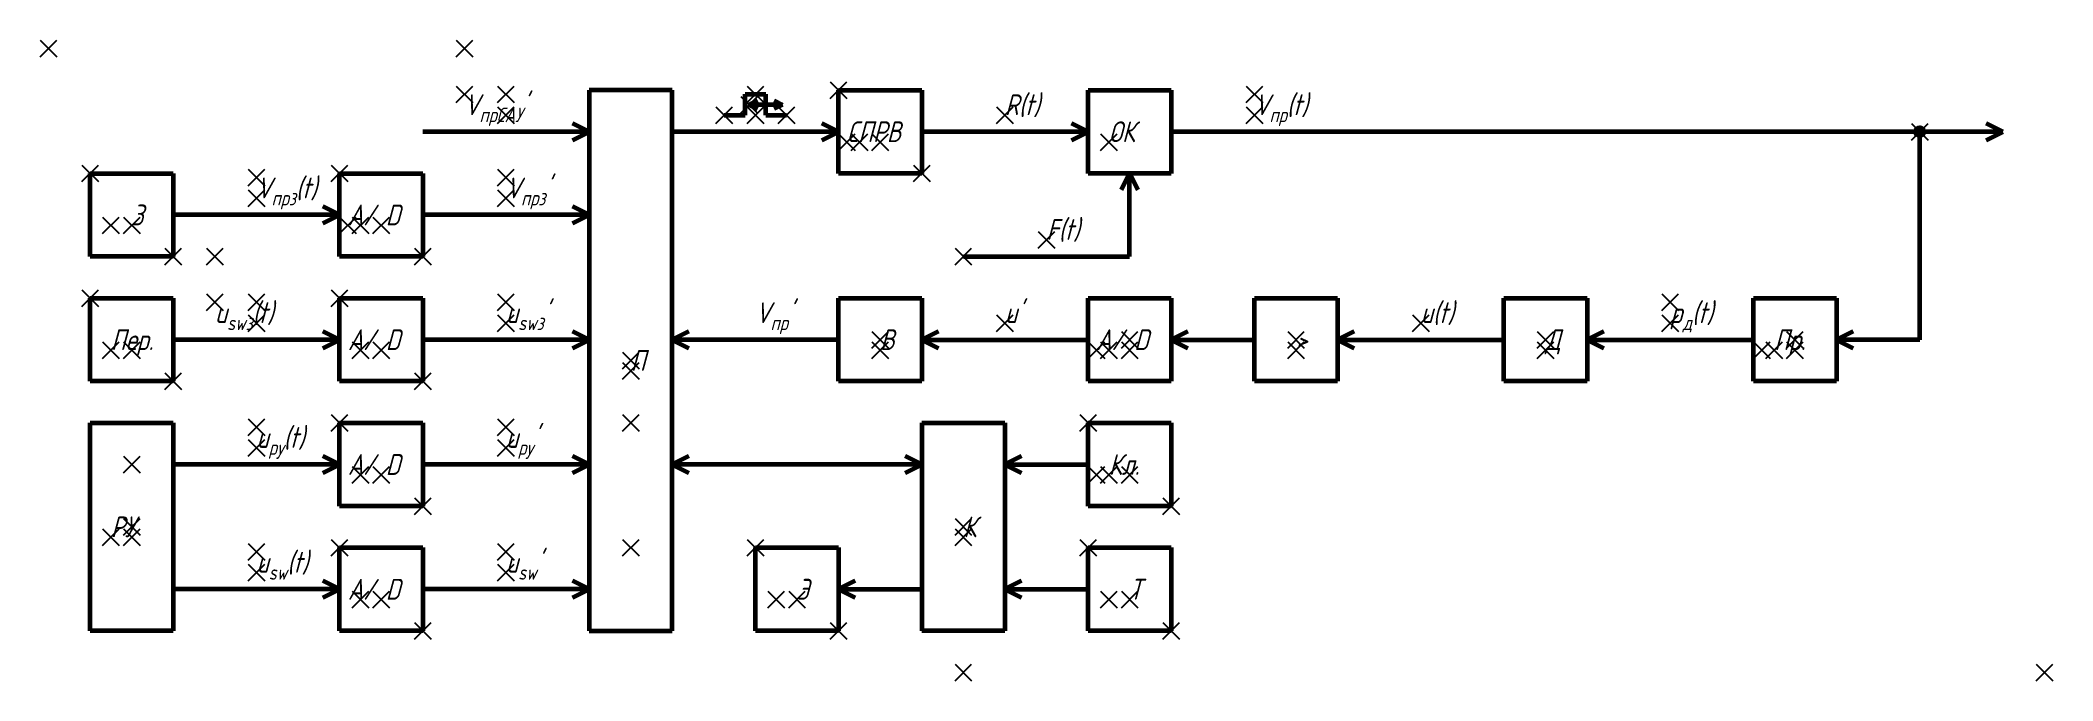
# Model space of a CAD drawing. Header units: inches. Extents: x -66 to 176, y -116 to -39.
import ezdxf

# ---------------------------------------------------------------- set-up
doc = ezdxf.new("R2010")
doc.units = ezdxf.units.IN
doc.header["$MEASUREMENT"] = 0
doc.header["$PDMODE"] = 3
doc.header["$PDSIZE"] = -1
doc.layers.add('Layer2', color=2, linetype='Continuous', plot=False)
doc.layers.add('Layer4', color=4, linetype='Continuous', lineweight=60)
doc.layers.add('Layer6', color=7, linetype='Continuous', lineweight=60)
doc.styles.add('2.5', font='gost.shx', dxfattribs={"oblique": 15, "height": 2.5})
doc.styles.add('style2', font='gost.shx', dxfattribs={"oblique": 15, "height": 2.5})

msp = doc.modelspace()

# ---------------------------------------------------------------- hatches: boundary and pattern name
at = {"layer": 'Layer4'}
h = msp.add_hatch(dxfattribs=at)
h.set_pattern_fill('ANSI31', color=256)
h.set_pattern_definition([(45, (50, -50), (-0.08838835, 0.08838835), [])])
h.paths.add_polyline_path([(160.5, -50, 1), (159.5, -50, 1)])

# ---------------------------------------------------------------- linework, layer by layer
at = {"layer": 'Layer2'}
for p in [(-65, -40), (-15, -40), (-15, -45.5), (-10, -45.5), (19.25, -46.75), (20, -45.5), (30, -45), (80, -45.5), (-10, -48), (16.25, -48), (20, -48), (23.75, -48), (50, -48), (80, -48), (31, -51.25), (32.5, -51.25), (35, -51.25), (62.5, -51.25), (160, -50), (-60, -55), (-40, -55.5), (-30, -55), (-10, -55.5), (40, -55), (-40, -58), (-10, -58), (-57.5, -61.25), (-55, -61.25), (-29, -61.25), (-27.5, -61.25), (-25, -61.25), (55, -63), (-50, -65), (-45, -65), (-20, -65), (45, -65), (-60, -70), (-45, -70.5), (-40, -70.5), (-30, -70), (-10, -70.5), (130, -70.5), (-40, -73), (-10, -73), (50, -73), (100, -73), (130, -73), (35, -75), (65, -75), (85, -75), (115, -75), (145, -75), (-57.5, -76.25), (-55, -76.25), (-27.5, -76.25), (-25, -76.25), (5, -77.5), (35, -76.25), (61, -76.25), (62.5, -76.25), (65, -76.25), (85, -76.25), (115, -76.25), (141, -76.25), (142.5, -76.25), (145, -76.25), (-50, -80), (-20, -80), (5, -78.75), (-40, -85.5), (-30, -85), (-10, -85.5), (5, -85), (60, -85), (-40, -88), (-10, -88), (-55, -90), (-27.5, -91.25), (-27.5, -91.25), (-25, -91.25), (-25, -91.25), (61, -91.25), (62.5, -91.25), (65, -91.25), (-20, -95), (70, -95), (-55, -97.5), (45, -97.5), (-57.5, -98.75), (-55, -98.75), (-30, -100), (5, -100), (20, -100), (45, -98.75), (60, -100), (-40, -100.5), (-10, -100.5), (-40, -103), (-10, -103), (-27.5, -106.25), (-27.5, -106.25), (-25, -106.25), (-25, -106.25), (22.5, -106.25), (25, -106.25), (62.5, -106.25), (65, -106.25), (-20, -110), (30, -110), (70, -110), (45, -115), (175, -115)]:
    msp.add_point(p, dxfattribs=at)
at = {"layer": 'Layer4'}
for p, q in [((10, -45), (0, -45)), ((0, -45), (0, -110)), ((10, -110), (10, -45)), ((18.75, -48), (18.75, -45.5)), ((18.75, -45.5), (21.25, -45.5)), ((21.25, -48), (21.25, -45.5)), ((30, -45), (40, -45)), ((30, -55), (30, -45)), ((40, -45), (40, -55)), ((60, -45), (70, -45)), ((60, -55), (60, -45)), ((70, -45), (70, -55)), ((16.25, -48), (18.75, -48)), ((20.25, -46.25), (19.25, -46.75)), ((19.25, -46.75), (20.25, -47.25)), ((23.25, -46.75), (19.25, -46.75)), ((21.25, -48), (23.75, -48)), ((22.25, -46.25), (23.25, -46.75)), ((23.25, -46.75), (22.25, -47.25)), ((0, -50), (-20, -50)), ((0, -50), (-2, -49)), ((-2, -51), (0, -50)), ((30, -50), (10, -50)), ((30, -50), (28, -49)), ((28, -51), (30, -50)), ((60, -50), (40, -50)), ((60, -50), (58, -49)), ((58, -51), (60, -50)), ((170, -50), (70, -50)), ((160, -75), (160, -50)), ((170, -50), (168, -49)), ((168, -51), (170, -50)), ((-60, -55), (-50, -55)), ((-60, -65), (-60, -55)), ((-50, -55), (-50, -65)), ((-30, -55), (-20, -55)), ((-30, -65), (-30, -55)), ((-20, -55), (-20, -65)), ((40, -55), (30, -55)), ((70, -55), (60, -55)), ((64, -57), (65, -55)), ((65, -55), (66, -57)), ((65, -65), (65, -55)), ((-30, -60), (-50, -60)), ((-30, -60), (-32, -59)), ((-32, -61), (-30, -60)), ((0, -60), (-20, -60)), ((0, -60), (-2, -59)), ((-2, -61), (0, -60)), ((-50, -65), (-60, -65)), ((-20, -65), (-30, -65)), ((45, -65), (65, -65)), ((-60, -70), (-50, -70)), ((-60, -80), (-60, -70)), ((-50, -70), (-50, -80)), ((-30, -70), (-20, -70)), ((-30, -80), (-30, -70)), ((-20, -70), (-20, -80)), ((30, -70), (40, -70)), ((30, -80), (30, -70)), ((40, -70), (40, -80)), ((60, -70), (70, -70)), ((60, -80), (60, -70)), ((70, -70), (70, -80)), ((80, -70), (90, -70)), ((80, -80), (80, -70)), ((90, -70), (90, -80)), ((110, -70), (120, -70)), ((110, -80), (110, -70)), ((120, -70), (120, -80)), ((140, -70), (150, -70)), ((140, -80), (140, -70)), ((150, -70), (150, -80)), ((-30, -75), (-50, -75)), ((-30, -75), (-32, -74)), ((-32, -76), (-30, -75)), ((0, -75), (-20, -75)), ((0, -75), (-2, -74)), ((-2, -76), (0, -75)), ((12, -74), (10, -75)), ((30, -75), (10, -75)), ((10, -75), (12, -76)), ((42, -74), (40, -75)), ((40, -75), (42, -76)), ((40, -75), (60, -75)), ((72, -74), (70, -75)), ((70, -75), (72, -76)), ((70, -75), (80, -75)), ((92, -74), (90, -75)), ((90, -75), (92, -76)), ((90, -75), (110, -75)), ((122, -74), (120, -75)), ((120, -75), (122, -76)), ((120, -75), (140, -75)), ((152, -74), (150, -75)), ((150, -75), (152, -76)), ((160, -75), (150, -75)), ((-50, -80), (-60, -80)), ((-20, -80), (-30, -80)), ((40, -80), (30, -80)), ((70, -80), (60, -80)), ((90, -80), (80, -80)), ((120, -80), (110, -80)), ((150, -80), (140, -80)), ((-60, -85), (-50, -85)), ((-60, -110), (-60, -85)), ((-50, -85), (-50, -110)), ((-30, -85), (-20, -85)), ((-30, -95), (-30, -85)), ((-20, -85), (-20, -95)), ((40, -85), (40, -110)), ((40, -85), (50, -85)), ((50, -85), (50, -110)), ((60, -85), (70, -85)), ((60, -95), (60, -85)), ((70, -85), (70, -95)), ((-30, -90), (-32, -89)), ((0, -90), (-2, -89)), ((12, -89), (10, -90)), ((40, -90), (38, -89)), ((52, -89), (50, -90)), ((-30, -90), (-50, -90)), ((-32, -91), (-30, -90)), ((0, -90), (-20, -90)), ((-2, -91), (0, -90)), ((10, -90), (12, -91)), ((40, -90), (10, -90)), ((38, -91), (40, -90)), ((50, -90), (52, -91)), ((50, -90), (60, -90)), ((-20, -95), (-30, -95)), ((70, -95), (60, -95)), ((-30, -100), (-20, -100)), ((-30, -110), (-30, -100)), ((-20, -100), (-20, -110)), ((20, -100), (30, -100)), ((20, -110), (20, -100)), ((30, -100), (30, -110)), ((60, -100), (70, -100)), ((60, -110), (60, -100)), ((70, -100), (70, -110)), ((-30, -105), (-32, -104)), ((0, -105), (-2, -104)), ((32, -104), (30, -105)), ((52, -104), (50, -105)), ((-30, -105), (-50, -105)), ((-32, -106), (-30, -105)), ((0, -105), (-20, -105)), ((-2, -106), (0, -105)), ((30, -105), (32, -106)), ((30, -105), (40, -105)), ((50, -105), (52, -106)), ((50, -105), (60, -105)), ((-50, -110), (-60, -110)), ((-20, -110), (-30, -110)), ((0, -110), (10, -110)), ((30, -110), (20, -110)), ((50, -110), (40, -110)), ((70, -110), (60, -110))]:
    msp.add_line(p, q, dxfattribs=at)
msp.add_circle((160, -50), 0.5, dxfattribs=at)

# ---------------------------------------------------------------- texts
at = {"layer": 'Layer6', "oblique": 15}
for s, style, p in [('R(t)', 'style2', (50, -48)), ('СПРВ', 'style2', (31, -51.25)), ('ОК', 'style2', (62.5, -51.25)), ('З', '2.5', (-55, -61.25)), ('A/ D', 'style2', (-29, -61.25)), ('F(t)', 'style2', (55, -63)), ("u'", 'style2', (50, -73)), ('u(t)', 'style2', (100, -73)), ('Пер.', '2.5', (-57.5, -76.25)), ('A/ D', 'style2', (-29, -76.25)), ('В', 'style2', (35, -76.25)), ('A/ D', 'style2', (61, -76.25)), ('>', 'style2', (85, -76.25)), ('Д', 'style2', (115, -76.25)), ('Пр.', 'style2', (142.5, -76.25)), ('П', '2.5', (5, -78.75)), ('A/ D', 'style2', (-29, -91.25)), ('Кл.', '2.5', (62.5, -91.25)), ('РУ', '2.5', (-57.5, -98.75)), ('К', '2.5', (45, -98.75)), ('A/ D', 'style2', (-29, -106.25)), ('Э', '2.5', (25, -106.25)), ('Т', '2.5', (65, -106.25))]:
    msp.add_text(s, height=2.5, dxfattribs=dict(at, style=style)).set_placement(p)
at = {"layer": 'Layer6', "char_height": 2.5, "attachment_point": 1, "style": 'style2'}
for s, width, insert in [("\\A1;V{\\H0.7x;\\S^ прСАУ;}'", 28.8051, (-15, -45.5)), ('\\A1;V{\\H0.7x;\\S^ пр;}(t)', 22.5092, (80, -45.5)), ('\\A1;V{\\H0.7x;\\S^ прз;}(t)', 14.8352, (-40, -55.5)), ("\\A1;V{\\H0.7x;\\S^ прз;}'", 28.8051, (-10, -55.5)), ("\\A1;u{\\H0.7x;\\S^ swз;}'", 28.8051, (-10, -70.5)), ("\\A1;V{\\H0.7x;\\S^ пр;}'", 28.8051, (20, -70.5)), ('\\A1;u{\\H0.7x;\\S^ swз;}(t)', 14.8352, (-45, -70.5)), ('\\A1;p{\\H0.7x;\\S^ д;}(t)', 28.8051, (130, -70.5)), ('\\A1;u{\\H0.7x;\\S^ ру;}(t)', 14.8352, (-40, -85.5)), ("\\A1;u{\\H0.7x;\\S^ ру;}'", 28.8051, (-10, -85.5)), ('\\A1;u{\\H0.7x;\\S^ sw;}(t)', 14.8352, (-40, -100.5)), ("\\A1;u{\\H0.7x;\\S^ sw;}'", 28.8051, (-10, -100.5))]:
    msp.add_mtext_dynamic_manual_height_columns(s, width=width, gutter_width=12.5, heights=[0], dxfattribs=dict(at, insert=insert))

doc.saveas('drawing.dxf')
